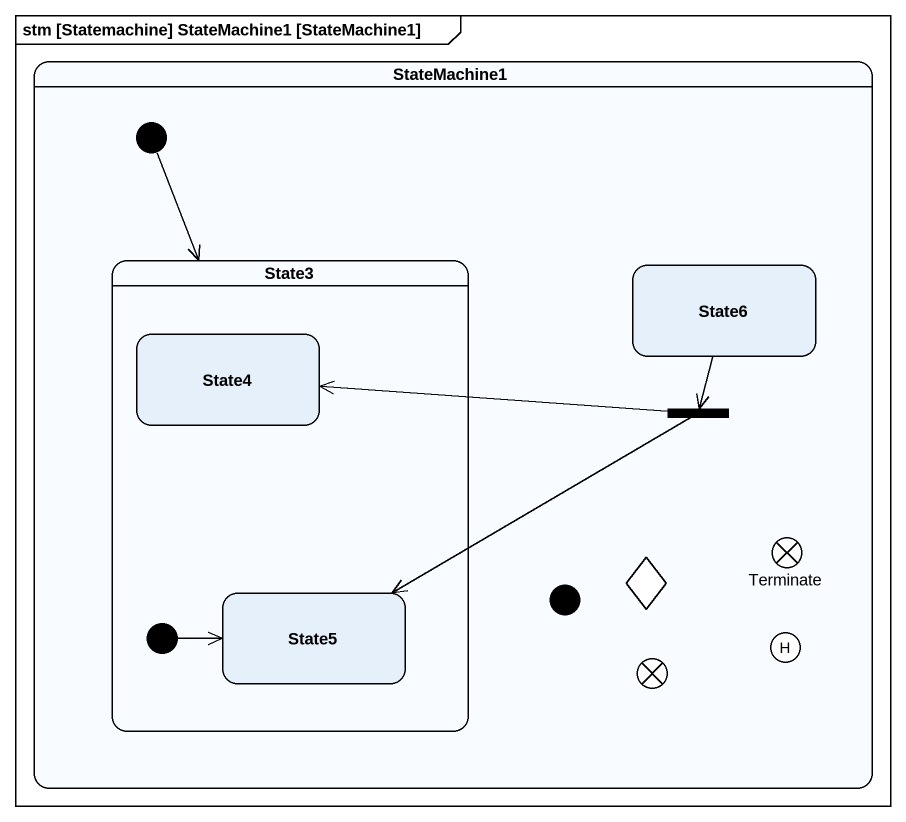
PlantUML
@startuml
mainframe stm [Statemachine] StateMachine1 [StateMachine1]
hide empty description
state StateMachine1 {
  state State3 {
    state State4
    state State5
    [*] -right-> State5
  }
  state State6
  state fork1 <<fork>>
  state Terminate <<end>>
  state junction1 <<choice>>
  state choice1 <<choice>>
  state exit1 <<exitPoint>>
  state history1 <<history>>
  [*] --> State3
}
State6 --> fork1
fork1 -left-> State4
fork1 -left-> State5
@enduml
